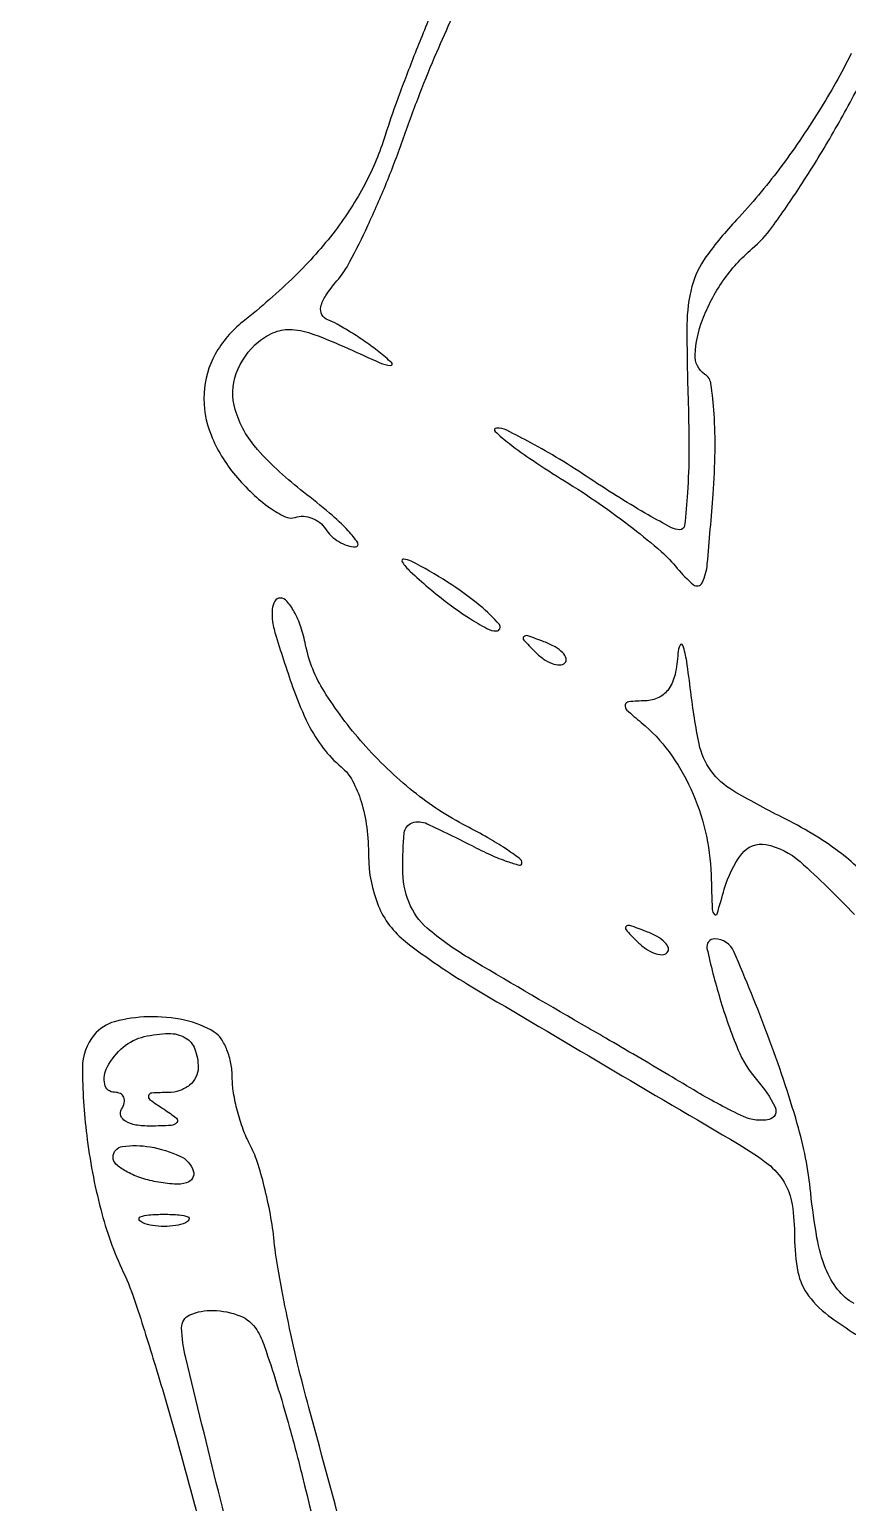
# Model space of a CAD drawing. Extents: x 50 to 925, y 21 to 441.
# Drawn here: x 197.1 to 245.1, y 202.9 to 289.4 of the extents above; entities that cross this region are included whole.
import ezdxf

# ---------------------------------------------------------------- set-up
doc = ezdxf.new("R2010")
doc.units = 0

msp = doc.modelspace()

# ---------------------------------------------------------------- linework, layer by layer
for points in [[(452.57679, 225.095507, -0.000001), (449.993678, 222.798179)], [(220.762612, 290.507205, 0.00568), (219.663736, 287.804408, 0.005735), (218.672823, 285.198163, 0.012073), (217.976021, 283.148579, -0.046063), (216.775497, 280.274109, -0.041118), (215.029514, 277.54941, -0.036892), (212.672303, 274.893146, -0.025033), (209.633664, 272.221747, 0.097584), (207.998928, 270.300996, 0.115638), (207.340993, 268.015738, 0.108926), (207.753127, 265.569739, 0.07906), (209.181374, 263.196296, 0.027707), (210.178439, 262.136491, 0.037149), (211.198662, 261.300915, 0.040792), (212.106282, 260.768608, 0.195079), (212.693658, 260.731219, -0.094981), (213.171745, 260.794869, -0.077224), (213.67795, 260.68635, -0.076073), (214.134214, 260.426819, -0.087268), (214.467376, 260.052786, 0.068096), (214.799473, 259.650046, 0.052428), (215.256716, 259.309256, 0.053432), (215.763152, 259.077624, 0.080727), (216.240802, 259, 0.595416), (216.367311, 259.233394, 0.045863), (215.805357, 259.944112, 0.026528), (214.709948, 260.979125, 0.012184), (213.181785, 262.214, -0.045686), (210.487889, 264.706521, -0.111179), (209.170792, 267.053192, -0.161411), (209.234654, 269.177005, -0.13276), (210.548032, 271.039863, -0.08099), (211.515796, 271.608318, -0.111792), (212.509218, 271.755218, -0.070763), (213.78925, 271.472816, -0.017107), (215.798032, 270.640879, 0.004059), (217.664363, 269.81025, 0.07551), (218.285884, 269.644988, 0.718432), (218.356194, 269.796703, 0.023295), (217.60819, 270.442508, 0.013834), (216.802591, 271.039758, 0.012904), (215.946568, 271.606099, 0.013002), (215.160345, 272.069591, 0.042103), (214.60819, 272.317837, -0.192851), (214.261827, 272.621244, -0.17583), (214.203679, 273.094381, -0.091128), (214.490397, 273.758472, -0.030453), (215.133379, 274.603901, 0.056344), (215.90669, 275.737816, 0.012386), (216.957498, 277.852396, 0.012738), (218.055651, 280.372488, 0.011937), (219.049464, 283, -0.007924), (220.00857, 285.598584, -0.009277), (221.002783, 288.03125, -0.008371), (221.913305, 290.05237, -0.054763)], [(245.327609, 287.958239, -0.022968), (243.428072, 284.568835, -0.022242), (241.096406, 281.169567, -0.026387), (238.592956, 278.188054, 0.030504), (236.795905, 276.011722, 0.093049), (235.976849, 274.288414, 0.063893), (235.682635, 272.046748, 0.009288), (235.754928, 267.438054, -0.009511), (235.798386, 264.586398, -0.015845), (235.713211, 262.186186, -0.009684), (235.546569, 260.265074, -0.385155), (235.254928, 260.004281, -0.122073), (234.775077, 260.126099, -0.006643), (233.399885, 260.88604, -0.010017), (231.778825, 261.8537, -0.007123), (230, 263, 0.009692), (228.203515, 264.144663, 0.012961), (226.528125, 265.108379, 0.010163), (225.106398, 265.840889, 0.118081), (224.5, 265.976718, 0.672706), (224.423039, 265.779311, 0.024631), (225.2625, 265.059326, 0.018026), (226.649685, 264.061377, 0.008593), (228.5, 262.874349, -0.01345), (230.532925, 261.542126, -0.013153), (232.50678, 260.092924, -0.013154), (234.170646, 258.731047, -0.047288), (235.118827, 257.74152, 0.055806), (236.068473, 256.783585, 0.483152), (236.575485, 256.89798, 0.090044), (236.879269, 257.99937, 0.003716), (237.216509, 262.09817, 0.014391), (237.331635, 264.605706, 0.021181), (237.275951, 266.809921, 0.017752), (237.094081, 268.567455, 0.216392), (236.74067, 269.125154, -0.268576), (236.161691, 270.275559, -0.075493), (236.595663, 272.319649, -0.062249), (237.797756, 274.604958, -0.064017), (239.515746, 276.5, 0.059017), (240.66956, 277.747522, 0.012524), (242.352302, 280.189063, 0.012942), (244.169525, 283.136338, 0.011976), (245.8814, 286.25, 0.004224)], [(245.49571, 214.602968, -0.100564), (244.526497, 215.428219, -0.072959), (243.821203, 216.661932, -0.049852), (243.313971, 218.466171, -0.018087), (242.947042, 221.102968, 0.04499), (242.159674, 225.152893, 0.019949), (240.435956, 230.322646, 0.01126), (238.44126, 235.255844, 0.299511), (237.310418, 236, 0.478831), (236.859921, 235.440234, 0.018567), (237.618581, 232.50112, 0.024919), (238.676758, 229.505597, 0.083566), (239.77183, 227.743869, -0.066524), (240.856046, 226.124685, -0.489431), (240.50579, 225.405356, -0.162537), (238.995835, 225.57962, -0.025056), (236.292698, 227.011939, 0.000953), (234.621648, 228.00332, 0.000665), (232.732855, 229.115631, 0.000671), (230.91878, 230.177422, 0.001393), (229.5, 231, -0.003672), (222.844091, 234.899586, -0.044205), (220.438013, 236.63799, -0.120415), (219.374758, 238.136516, -0.094636), (219, 240.098776, -0.02216), (219.094183, 242.222843, -0.296979), (219.553733, 242.807701, -0.193513), (220.438097, 242.759137, -0.010023), (223.04966, 241.47432, 0.012589), (224.181606, 240.924631, 0.023084), (225.133338, 240.543683, 0.022711), (225.849166, 240.330723, 0.487548), (226, 240.44864, 0.23826), (225.865247, 240.715371, 0.012111), (225.045312, 241.289633, 0.017184), (223.995404, 241.9368, 0.0114), (222.75, 242.60947, -0.05264), (219.620875, 244.648906, -0.040531), (216.67531, 247.469969, -0.041872), (214.388413, 250.526992, -0.090134), (213.304619, 253.25, 0.031012), (213.023329, 254.303093, 0.0439), (212.636093, 255.192187, 0.051832), (212.208022, 255.815115, 0.219724), (211.807612, 256, 0.269888), (211.503898, 255.823183, 0.102723), (211.347946, 255.339063, 0.065617), (211.365486, 254.612473, 0.036719), (211.566143, 253.75, 0.009331), (212.611599, 250.602107, 0.031039), (213.462846, 248.596392, 0.046456), (214.333449, 247.196196, 0.0573), (215.395824, 246.086458, -0.097507), (216.052642, 245.280304, -0.047964), (216.561805, 244.053575, -0.041932), (216.890435, 242.539614, -0.032495), (217, 240.855531, 0.097079), (217.568094, 237.957184, 0.131393), (219.172767, 235.839289, 0.031516), (223.067166, 233.185823, 0.001112), (238.75, 223.936446, -0.032796), (240.442036, 222.788242, -0.092704), (241.384142, 221.723004, -0.09703), (241.853959, 220.41896, -0.038105), (242, 218.505455, 0.048294), (242.198983, 216.45013, 0.11435), (242.823311, 215.054845, 0.078217), (244.157308, 213.771028, 0.01463), (247.002928, 211.90318, -0.023154)], [(245.733567, 240.164011, 0.026365), (244.604688, 241.115983, 0.027332), (243.06937, 242.151132, 0.019529), (241.25, 243.143906, -0.018427), (238.380082, 244.701733, -0.102472), (237.090422, 245.875507, -0.106999), (236.400369, 247.441768, -0.020946), (235.907104, 250.5, 0.007754), (235.66734, 252.28483, 0.043204), (235.442222, 253.223437, 0.678553), (235.278353, 253.232734, 0.09479), (235.157104, 252.75, -0.041171), (234.984124, 251.516818, -0.095114), (234.6116, 250.662785, -0.127834), (234.032524, 250.159452, -0.111224), (233.25, 249.968197, 0.016669), (232.267669, 249.917555, 0.334607), (232.057678, 249.729389, 0.262471), (232.156813, 249.429227, 0.012095), (233, 248.698225, -0.061482), (234.633052, 246.972873, -0.051275), (235.915629, 244.797111, -0.049748), (236.760964, 242.335399, -0.05025), (237.09968, 239.763569, 0.002351), (237.171275, 237.732515, 0.178938), (237.294503, 237.436161, 0.579186), (237.454839, 237.473255, 0.005251), (237.877263, 238.925861, -0.094447), (238.906639, 240.999183, -0.286226), (240.315794, 241.53617, -0.134856), (242.319338, 240.539625, -0.021061), (245.515493, 237.429423, 0.009927)], [(215.940921, 199.427048, 0.00154), (213.492791, 208.5, -0.008409), (212.836538, 211.072096, -0.006903), (212.220029, 213.839556, -0.006981), (211.724044, 216.398854, -0.018293), (211.461279, 218.251681, 0.019053), (211.235032, 219.829775, 0.016367), (210.880106, 221.469001, 0.016675), (210.459197, 222.936577, 0.044715), (210.034284, 223.93594, -0.035455), (209.637999, 224.822103, -0.023223), (209.303821, 225.890298, -0.023372), (209.074328, 226.966883, -0.040845), (209, 227.875242, 0.047881), (208.921672, 228.691317, 0.046757), (208.689467, 229.484411, 0.050623), (208.348259, 230.140724, 0.109594), (207.942866, 230.535311, 0.086628), (206.205421, 231.230779, 0.057881), (204.067137, 231.428689, 0.060375), (202.093502, 231.142619, 0.154595), (200.892718, 230.370733, 0.176031), (200.203545, 228.448386, 0.029525), (200.455174, 224.478094, 0.032486), (201.278389, 220.133893, 0.046754), (202.603675, 216.453834, -0.031172), (203.32834, 214.622432, -0.004953), (204.48651, 210.937915, -0.005473), (205.762277, 206.562381, -0.004766), (207.00418, 201.953834, 0.001425)], [(210.097217, 196.043982, -0.002974), (208.183279, 203.591968, -0.001261), (206.269315, 211.417648, -0.049897), (206.025674, 213.176676, -0.311691), (206.513878, 213.94446, -0.107266), (207.877072, 214.201565, -0.086816), (209.452907, 213.881312, -0.164178), (210.434096, 213.056297, -0.053899), (210.891853, 212.080169, -0.007164), (211.601932, 209.911909, -0.008229), (212.367255, 207.306382, -0.006826), (213.097998, 204.509829, 0.003139), (215.484396, 195.09376, 0.001744)]]:
    msp.add_lwpolyline(points, format="xyb")
for points in [[(220.5, 256.624791, 0.015086), (221.721925, 255.646973, 0.018984), (222.9125, 254.820608, 0.017382), (223.94368, 254.210833, 0.124412), (224.5, 254.067766, 0.642289), (224.673994, 254.444083, 0.043996), (223.548889, 255.543994, 0.028541), (221.632901, 256.938253, 0.025545), (219.5, 258.162102, 0.101948), (219.058328, 258.28275, 0.616887), (218.96875, 258.129433, 0.061557), (219.448816, 257.559105, 0.010778)], [(226.733333, 252.875912, 0.043285), (227.246577, 252.441312, 0.063152), (227.768815, 252.162781, 0.082976), (228.220211, 252.072099, 0.20742), (228.526461, 252.193128, 0.278911), (228.59249, 252.461316, 0.120343), (228.395085, 252.789051, 0.070189), (227.940734, 253.133723, 0.036269), (227.293128, 253.435707, 0.008399), (226.336218, 253.78179, 0.286372), (226.111181, 253.729672, 0.400052), (226.106486, 253.536448, 0.011214)], [(232.733333, 235.875912, 0.043285), (233.246577, 235.441312, 0.063152), (233.768815, 235.162781, 0.082976), (234.220211, 235.072099, 0.20742), (234.526461, 235.193128, 0.278911), (234.59249, 235.461316, 0.120343), (234.395085, 235.789051, 0.070189), (233.940734, 236.133723, 0.036269), (233.293128, 236.435707, 0.008399), (232.336218, 236.78179, 0.286372), (232.111181, 236.729672, 0.400052), (232.106486, 236.536448, 0.011214)], [(207, 228.440983, -0.120336), (206.865488, 227.890176, -0.099755), (206.485938, 227.418791, -0.090969), (205.918428, 227.099401, -0.080781), (205.25, 226.984687, 0.011938), (204.271084, 226.952739, 0.327416), (204.083458, 226.798096, 0.309569), (204.169589, 226.563444, 0.011213), (205, 226, -0.025105), (205.716964, 225.483883, -0.418214), (205.744645, 225.219823, -0.210879), (205.40984, 225.050865, -0.011265), (204.190983, 225.015313, -0.040942), (203.339472, 225.079473, -0.092833), (202.733417, 225.295345, -0.175006), (202.461317, 225.620381, -0.229941), (202.5, 226, 0.079467), (202.659353, 226.382252, 0.157566), (202.63462, 226.70625, 0.184509), (202.43288, 226.921216, 0.113538), (202.090402, 227, -0.356777), (201.513859, 227.471399, -0.174359), (201.660649, 228.474881, -0.093666), (202.604322, 229.64834, -0.121024), (203.835144, 230.267137, -0.049273), (205.268509, 230.449436, -0.138725), (206.23905, 230.20404, -0.174739), (206.803261, 229.536178, -0.089106)], [(206.711307, 222.381095, -0.215934), (206.665641, 221.958398, -0.190775), (206.313575, 221.684694, -0.089283), (205.597382, 221.608703, -0.029133), (204.539635, 221.747672, -0.034142), (203.567251, 222.003372, -0.047524), (202.746018, 222.37048, -0.057192), (202.175516, 222.786099, -0.209729), (202, 223.186128, -0.375212), (202.556471, 223.823272, -0.076199), (204.18448, 223.795375, -0.064648), (205.923398, 223.260598, -0.209383)], [(206.25, 219.337719, -0.057986), (205.679992, 219.181385, -0.037979), (205, 219.12966, -0.037979), (204.320008, 219.181385, -0.057986), (203.75, 219.337719, -0.174857), (203.540618, 219.525001, -0.447206), (203.601562, 219.693942, -0.078554), (204.10856, 219.810911, -0.017491), (205, 219.842105, -0.017491), (205.89144, 219.810911, -0.078554), (206.398438, 219.693942, -0.447206), (206.459382, 219.525001, -0.174857)]]:
    msp.add_lwpolyline(points, format="xyb", close=True)

doc.saveas('drawing.dxf')
